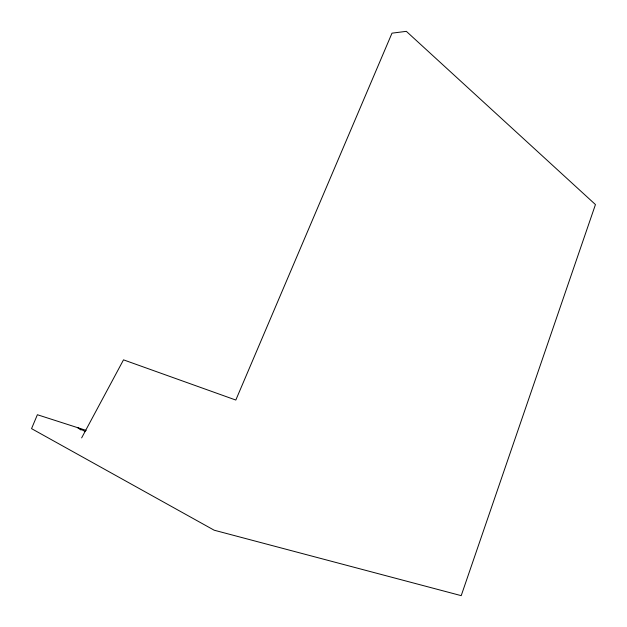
<?xml version="1.0" encoding="UTF-8"?>
<svg xmlns="http://www.w3.org/2000/svg" width="627" height="627" viewBox="0 0 627 627"><rect width="100%" height="100%" fill="white"/><g stroke="black" fill="none" stroke-linecap="round" stroke-linejoin="round"><path stroke-width="0.94" d="M81.643 437.881L123.511 359.851L235.815 400.05L392 33.16L406.343 31.35L595.454 204.559L461.213 595.65L214.191 530.215L31.546 428.633L37.385 414.729L86.181 430.412M85.06 431.4L77.889 427.747L81.016 430.02"/></g></svg>
